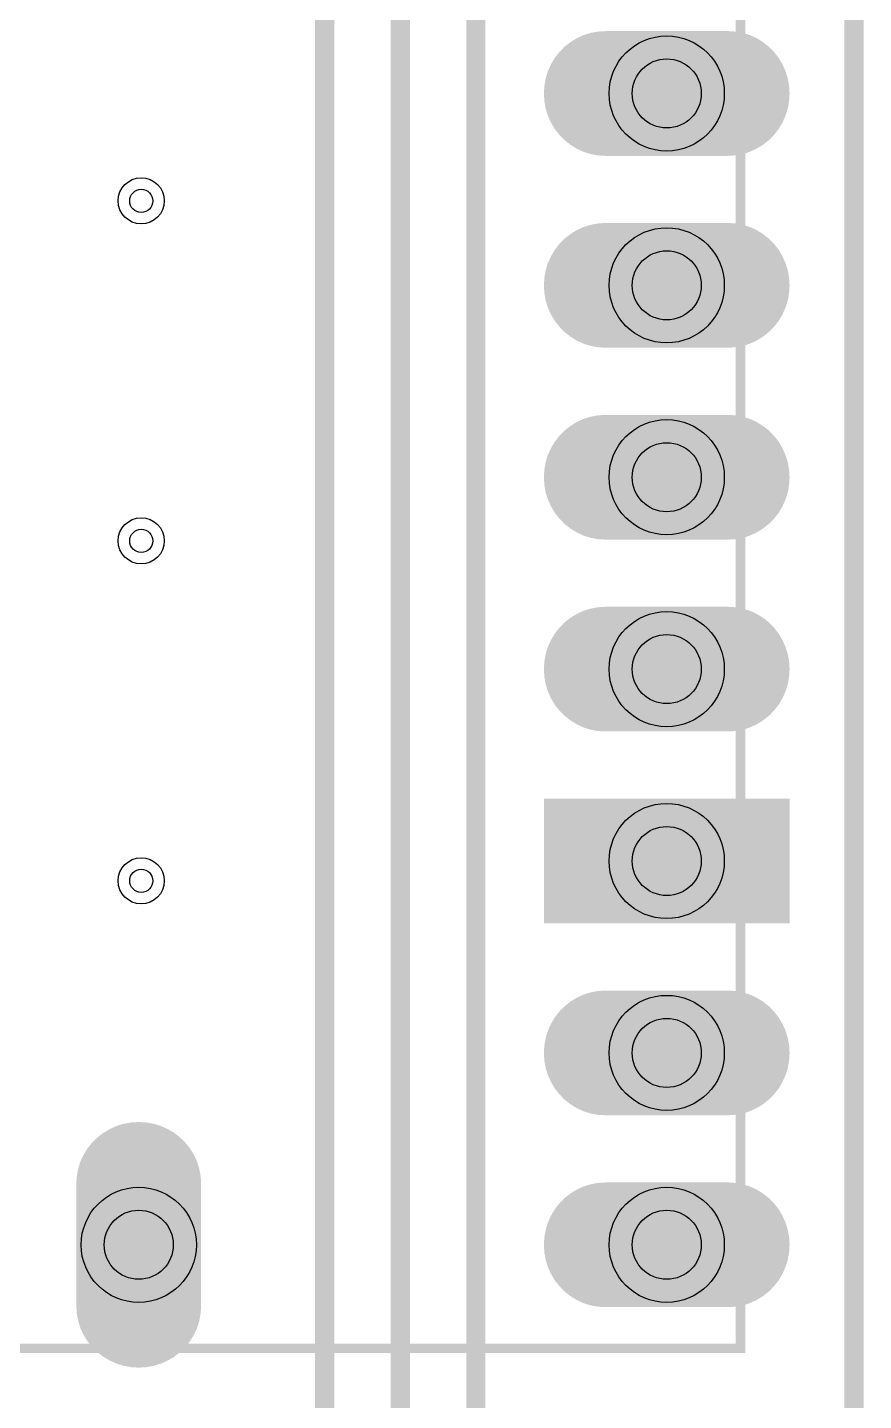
# Model space of a CAD drawing. Header units: millimetres. Extents: x -2 to 26, y -1 to 107.
# Drawn here: x 13.07 to 24.13, y 22.31 to 40.48 of the extents above; entities that cross this region are included whole.
import ezdxf

# ---------------------------------------------------------------- set-up
doc = ezdxf.new("R2010")
doc.units = ezdxf.units.MM
for name, color, linetype, true_color in [('BoardOutLine', 7, 'Continuous', 0xff00ff), ('BottomSolderMaskLayer', 7, 'Continuous', 0xaa00ff), ('Hole', 7, 'Continuous', 0x222222), ('Multi-Layer', 7, 'Continuous', 0xc0c0c0), ('TopLayer', 7, 'Continuous', 0xff0000), ('TopPasteMaskLayer', 7, 'Continuous', 0x808080), ('TopSilkLayer', 7, 'Continuous', 0xffcc00), ('TopSolderMaskLayer', 7, 'Continuous', 0x800080)]:
    doc.layers.add(name, color=color, linetype=linetype, true_color=true_color)

msp = doc.modelspace()

# ---------------------------------------------------------------- hatches: boundary and pattern name
at = {"layer": 'BottomSolderMaskLayer'}
for points in [[(20.762, 39.609, 1), (22.286, 39.609, 1)], [(20.762, 37.069, 1), (22.286, 37.069, 1)], [(20.762, 34.529, 1), (22.286, 34.529, 1)], [(20.762, 31.989, 1), (22.286, 31.989, 1)], [(20.762, 29.449, 1), (22.286, 29.449, 1)], [(20.762, 26.909, 1), (22.286, 26.909, 1)], [(13.777, 24.369, 1), (15.301, 24.369, 1)], [(20.762, 24.369, 1), (22.286, 24.369, 1)]]:
    msp.add_hatch(color=256, dxfattribs=at).paths.add_polyline_path(points)
at = {"layer": 'Multi-Layer'}
for points in [[(20.762, 39.609, 1), (22.286, 39.609, 1)], [(20.762, 37.069, 1), (22.286, 37.069, 1)], [(20.762, 34.529, 1), (22.286, 34.529, 1)], [(20.762, 31.989, 1), (22.286, 31.989, 1)], [(20.762, 29.449, 1), (22.286, 29.449, 1)], [(20.762, 26.909, 1), (22.286, 26.909, 1)], [(13.777, 24.369, 1), (15.301, 24.369, 1)], [(20.762, 24.369, 1), (22.286, 24.369, 1)]]:
    msp.add_hatch(color=256, dxfattribs=at).paths.add_polyline_path(points)
at = {"layer": 'TopLayer'}
for points in [[(20.724, 38.809), (20.628, 38.815), (20.533, 38.832), (20.44, 38.861), (20.352, 38.9), (20.269, 38.95), (20.194, 39.01), (20.125, 39.078), (20.066, 39.154), (20.015, 39.237), (19.976, 39.325), (19.947, 39.417), (19.93, 39.512), (19.924, 39.609), (19.924, 39.609), (19.93, 39.705), (19.947, 39.8), (19.976, 39.893), (20.015, 39.981), (20.066, 40.063), (20.125, 40.139), (20.194, 40.208), (20.269, 40.267), (20.352, 40.317), (20.44, 40.357), (20.533, 40.386), (20.628, 40.403), (20.724, 40.409), (22.324, 40.409), (22.42, 40.403), (22.515, 40.386), (22.608, 40.357), (22.696, 40.317), (22.779, 40.267), (22.854, 40.208), (22.923, 40.139), (22.982, 40.063), (23.032, 39.981), (23.072, 39.893), (23.101, 39.8), (23.118, 39.705), (23.124, 39.609), (23.124, 39.609), (23.118, 39.512), (23.101, 39.417), (23.072, 39.325), (23.032, 39.237), (22.982, 39.154), (22.923, 39.078), (22.854, 39.01), (22.779, 38.95), (22.696, 38.9), (22.608, 38.861), (22.515, 38.832), (22.42, 38.815), (22.324, 38.809)], [(20.724, 36.269), (20.628, 36.275), (20.533, 36.292), (20.44, 36.321), (20.352, 36.36), (20.269, 36.41), (20.194, 36.47), (20.125, 36.538), (20.066, 36.614), (20.015, 36.697), (19.976, 36.785), (19.947, 36.877), (19.93, 36.972), (19.924, 37.069), (19.924, 37.069), (19.93, 37.165), (19.947, 37.26), (19.976, 37.353), (20.015, 37.441), (20.066, 37.523), (20.125, 37.599), (20.194, 37.668), (20.269, 37.727), (20.352, 37.777), (20.44, 37.817), (20.533, 37.846), (20.628, 37.863), (20.724, 37.869), (22.324, 37.869), (22.42, 37.863), (22.515, 37.846), (22.608, 37.817), (22.696, 37.777), (22.779, 37.727), (22.854, 37.668), (22.923, 37.599), (22.982, 37.523), (23.032, 37.441), (23.072, 37.353), (23.101, 37.26), (23.118, 37.165), (23.124, 37.069), (23.124, 37.069), (23.118, 36.972), (23.101, 36.877), (23.072, 36.785), (23.032, 36.697), (22.982, 36.614), (22.923, 36.538), (22.854, 36.47), (22.779, 36.41), (22.696, 36.36), (22.608, 36.321), (22.515, 36.292), (22.42, 36.275), (22.324, 36.269)], [(20.724, 33.729), (20.628, 33.735), (20.533, 33.752), (20.44, 33.781), (20.352, 33.82), (20.269, 33.87), (20.194, 33.93), (20.125, 33.998), (20.066, 34.074), (20.015, 34.157), (19.976, 34.245), (19.947, 34.337), (19.93, 34.432), (19.924, 34.529), (19.924, 34.529), (19.93, 34.625), (19.947, 34.72), (19.976, 34.813), (20.015, 34.901), (20.066, 34.983), (20.125, 35.059), (20.194, 35.128), (20.269, 35.187), (20.352, 35.237), (20.44, 35.277), (20.533, 35.306), (20.628, 35.323), (20.724, 35.329), (22.324, 35.329), (22.42, 35.323), (22.515, 35.306), (22.608, 35.277), (22.696, 35.237), (22.779, 35.187), (22.854, 35.128), (22.923, 35.059), (22.982, 34.983), (23.032, 34.901), (23.072, 34.813), (23.101, 34.72), (23.118, 34.625), (23.124, 34.529), (23.124, 34.529), (23.118, 34.432), (23.101, 34.337), (23.072, 34.245), (23.032, 34.157), (22.982, 34.074), (22.923, 33.998), (22.854, 33.93), (22.779, 33.87), (22.696, 33.82), (22.608, 33.781), (22.515, 33.752), (22.42, 33.735), (22.324, 33.729)], [(20.724, 31.189), (20.628, 31.195), (20.533, 31.212), (20.44, 31.241), (20.352, 31.28), (20.269, 31.33), (20.194, 31.39), (20.125, 31.458), (20.066, 31.534), (20.015, 31.617), (19.976, 31.705), (19.947, 31.797), (19.93, 31.892), (19.924, 31.989), (19.924, 31.989), (19.93, 32.085), (19.947, 32.18), (19.976, 32.273), (20.015, 32.361), (20.066, 32.443), (20.125, 32.519), (20.194, 32.588), (20.269, 32.647), (20.352, 32.697), (20.44, 32.737), (20.533, 32.766), (20.628, 32.783), (20.724, 32.789), (22.324, 32.789), (22.42, 32.783), (22.515, 32.766), (22.608, 32.737), (22.696, 32.697), (22.779, 32.647), (22.854, 32.588), (22.923, 32.519), (22.982, 32.443), (23.032, 32.361), (23.072, 32.273), (23.101, 32.18), (23.118, 32.085), (23.124, 31.989), (23.124, 31.989), (23.118, 31.892), (23.101, 31.797), (23.072, 31.705), (23.032, 31.617), (22.982, 31.534), (22.923, 31.458), (22.854, 31.39), (22.779, 31.33), (22.696, 31.28), (22.608, 31.241), (22.515, 31.212), (22.42, 31.195), (22.324, 31.189)], [(19.924, 28.649), (19.924, 30.249), (23.124, 30.249), (23.124, 28.649)], [(20.724, 26.109), (20.628, 26.115), (20.533, 26.132), (20.44, 26.161), (20.352, 26.2), (20.269, 26.25), (20.194, 26.31), (20.125, 26.378), (20.066, 26.454), (20.015, 26.537), (19.976, 26.625), (19.947, 26.717), (19.93, 26.813), (19.924, 26.909), (19.924, 26.909), (19.93, 27.005), (19.947, 27.1), (19.976, 27.193), (20.015, 27.281), (20.066, 27.363), (20.125, 27.439), (20.194, 27.508), (20.269, 27.567), (20.352, 27.617), (20.44, 27.657), (20.533, 27.686), (20.628, 27.703), (20.724, 27.709), (22.324, 27.709), (22.42, 27.703), (22.515, 27.686), (22.608, 27.657), (22.696, 27.617), (22.779, 27.567), (22.854, 27.508), (22.923, 27.439), (22.982, 27.363), (23.032, 27.281), (23.072, 27.193), (23.101, 27.1), (23.118, 27.005), (23.124, 26.909), (23.124, 26.909), (23.118, 26.813), (23.101, 26.717), (23.072, 26.625), (23.032, 26.537), (22.982, 26.454), (22.923, 26.378), (22.854, 26.31), (22.779, 26.25), (22.696, 26.2), (22.608, 26.161), (22.515, 26.132), (22.42, 26.115), (22.324, 26.109)], [(13.739, 25.169), (13.745, 25.265), (13.762, 25.36), (13.791, 25.453), (13.831, 25.541), (13.881, 25.623), (13.94, 25.699), (14.008, 25.768), (14.085, 25.827), (14.167, 25.877), (14.255, 25.917), (14.347, 25.946), (14.442, 25.963), (14.539, 25.969), (14.539, 25.969), (14.636, 25.963), (14.731, 25.946), (14.823, 25.917), (14.911, 25.877), (14.993, 25.827), (15.07, 25.768), (15.138, 25.699), (15.197, 25.623), (15.247, 25.541), (15.287, 25.453), (15.316, 25.36), (15.333, 25.265), (15.339, 25.169), (15.339, 23.569), (15.333, 23.472), (15.316, 23.377), (15.287, 23.285), (15.247, 23.197), (15.197, 23.114), (15.138, 23.038), (15.07, 22.97), (14.993, 22.911), (14.911, 22.861), (14.823, 22.821), (14.731, 22.792), (14.636, 22.775), (14.539, 22.769), (14.539, 22.769), (14.442, 22.775), (14.347, 22.792), (14.255, 22.821), (14.167, 22.861), (14.085, 22.911), (14.008, 22.97), (13.94, 23.038), (13.881, 23.114), (13.831, 23.197), (13.791, 23.285), (13.762, 23.377), (13.745, 23.472), (13.739, 23.569)], [(20.724, 23.569), (20.628, 23.575), (20.533, 23.592), (20.44, 23.621), (20.352, 23.66), (20.269, 23.71), (20.194, 23.77), (20.125, 23.838), (20.066, 23.914), (20.015, 23.997), (19.976, 24.085), (19.947, 24.177), (19.93, 24.273), (19.924, 24.369), (19.924, 24.369), (19.93, 24.465), (19.947, 24.56), (19.976, 24.653), (20.015, 24.741), (20.066, 24.823), (20.125, 24.899), (20.194, 24.968), (20.269, 25.027), (20.352, 25.077), (20.44, 25.117), (20.533, 25.146), (20.628, 25.163), (20.724, 25.169), (22.324, 25.169), (22.42, 25.163), (22.515, 25.146), (22.608, 25.117), (22.696, 25.077), (22.779, 25.027), (22.854, 24.968), (22.923, 24.899), (22.982, 24.823), (23.032, 24.741), (23.072, 24.653), (23.101, 24.56), (23.118, 24.465), (23.124, 24.369), (23.124, 24.369), (23.118, 24.273), (23.101, 24.177), (23.072, 24.085), (23.032, 23.997), (22.982, 23.914), (22.923, 23.838), (22.854, 23.77), (22.779, 23.71), (22.696, 23.66), (22.608, 23.621), (22.515, 23.592), (22.42, 23.575), (22.324, 23.569)]]:
    msp.add_hatch(color=256, dxfattribs=at).paths.add_polyline_path(points)
at = {"layer": 'TopPasteMaskLayer'}
for points in [[(20.724, 38.809), (20.628, 38.815), (20.533, 38.832), (20.44, 38.861), (20.352, 38.9), (20.269, 38.95), (20.194, 39.01), (20.125, 39.078), (20.066, 39.154), (20.015, 39.237), (19.976, 39.325), (19.947, 39.417), (19.93, 39.512), (19.924, 39.609), (19.924, 39.609), (19.93, 39.705), (19.947, 39.8), (19.976, 39.893), (20.015, 39.981), (20.066, 40.063), (20.125, 40.139), (20.194, 40.208), (20.269, 40.267), (20.352, 40.317), (20.44, 40.357), (20.533, 40.386), (20.628, 40.403), (20.724, 40.409), (22.324, 40.409), (22.42, 40.403), (22.515, 40.386), (22.608, 40.357), (22.696, 40.317), (22.779, 40.267), (22.854, 40.208), (22.923, 40.139), (22.982, 40.063), (23.032, 39.981), (23.072, 39.893), (23.101, 39.8), (23.118, 39.705), (23.124, 39.609), (23.124, 39.609), (23.118, 39.512), (23.101, 39.417), (23.072, 39.325), (23.032, 39.237), (22.982, 39.154), (22.923, 39.078), (22.854, 39.01), (22.779, 38.95), (22.696, 38.9), (22.608, 38.861), (22.515, 38.832), (22.42, 38.815), (22.324, 38.809)], [(20.724, 36.269), (20.628, 36.275), (20.533, 36.292), (20.44, 36.321), (20.352, 36.36), (20.269, 36.41), (20.194, 36.47), (20.125, 36.538), (20.066, 36.614), (20.015, 36.697), (19.976, 36.785), (19.947, 36.877), (19.93, 36.972), (19.924, 37.069), (19.924, 37.069), (19.93, 37.165), (19.947, 37.26), (19.976, 37.353), (20.015, 37.441), (20.066, 37.523), (20.125, 37.599), (20.194, 37.668), (20.269, 37.727), (20.352, 37.777), (20.44, 37.817), (20.533, 37.846), (20.628, 37.863), (20.724, 37.869), (22.324, 37.869), (22.42, 37.863), (22.515, 37.846), (22.608, 37.817), (22.696, 37.777), (22.779, 37.727), (22.854, 37.668), (22.923, 37.599), (22.982, 37.523), (23.032, 37.441), (23.072, 37.353), (23.101, 37.26), (23.118, 37.165), (23.124, 37.069), (23.124, 37.069), (23.118, 36.972), (23.101, 36.877), (23.072, 36.785), (23.032, 36.697), (22.982, 36.614), (22.923, 36.538), (22.854, 36.47), (22.779, 36.41), (22.696, 36.36), (22.608, 36.321), (22.515, 36.292), (22.42, 36.275), (22.324, 36.269)], [(20.724, 33.729), (20.628, 33.735), (20.533, 33.752), (20.44, 33.781), (20.352, 33.82), (20.269, 33.87), (20.194, 33.93), (20.125, 33.998), (20.066, 34.074), (20.015, 34.157), (19.976, 34.245), (19.947, 34.337), (19.93, 34.432), (19.924, 34.529), (19.924, 34.529), (19.93, 34.625), (19.947, 34.72), (19.976, 34.813), (20.015, 34.901), (20.066, 34.983), (20.125, 35.059), (20.194, 35.128), (20.269, 35.187), (20.352, 35.237), (20.44, 35.277), (20.533, 35.306), (20.628, 35.323), (20.724, 35.329), (22.324, 35.329), (22.42, 35.323), (22.515, 35.306), (22.608, 35.277), (22.696, 35.237), (22.779, 35.187), (22.854, 35.128), (22.923, 35.059), (22.982, 34.983), (23.032, 34.901), (23.072, 34.813), (23.101, 34.72), (23.118, 34.625), (23.124, 34.529), (23.124, 34.529), (23.118, 34.432), (23.101, 34.337), (23.072, 34.245), (23.032, 34.157), (22.982, 34.074), (22.923, 33.998), (22.854, 33.93), (22.779, 33.87), (22.696, 33.82), (22.608, 33.781), (22.515, 33.752), (22.42, 33.735), (22.324, 33.729)], [(20.724, 31.189), (20.628, 31.195), (20.533, 31.212), (20.44, 31.241), (20.352, 31.28), (20.269, 31.33), (20.194, 31.39), (20.125, 31.458), (20.066, 31.534), (20.015, 31.617), (19.976, 31.705), (19.947, 31.797), (19.93, 31.892), (19.924, 31.989), (19.924, 31.989), (19.93, 32.085), (19.947, 32.18), (19.976, 32.273), (20.015, 32.361), (20.066, 32.443), (20.125, 32.519), (20.194, 32.588), (20.269, 32.647), (20.352, 32.697), (20.44, 32.737), (20.533, 32.766), (20.628, 32.783), (20.724, 32.789), (22.324, 32.789), (22.42, 32.783), (22.515, 32.766), (22.608, 32.737), (22.696, 32.697), (22.779, 32.647), (22.854, 32.588), (22.923, 32.519), (22.982, 32.443), (23.032, 32.361), (23.072, 32.273), (23.101, 32.18), (23.118, 32.085), (23.124, 31.989), (23.124, 31.989), (23.118, 31.892), (23.101, 31.797), (23.072, 31.705), (23.032, 31.617), (22.982, 31.534), (22.923, 31.458), (22.854, 31.39), (22.779, 31.33), (22.696, 31.28), (22.608, 31.241), (22.515, 31.212), (22.42, 31.195), (22.324, 31.189)], [(19.924, 28.649), (19.924, 30.249), (23.124, 30.249), (23.124, 28.649)], [(20.724, 26.109), (20.628, 26.115), (20.533, 26.132), (20.44, 26.161), (20.352, 26.2), (20.269, 26.25), (20.194, 26.31), (20.125, 26.378), (20.066, 26.454), (20.015, 26.537), (19.976, 26.625), (19.947, 26.717), (19.93, 26.813), (19.924, 26.909), (19.924, 26.909), (19.93, 27.005), (19.947, 27.1), (19.976, 27.193), (20.015, 27.281), (20.066, 27.363), (20.125, 27.439), (20.194, 27.508), (20.269, 27.567), (20.352, 27.617), (20.44, 27.657), (20.533, 27.686), (20.628, 27.703), (20.724, 27.709), (22.324, 27.709), (22.42, 27.703), (22.515, 27.686), (22.608, 27.657), (22.696, 27.617), (22.779, 27.567), (22.854, 27.508), (22.923, 27.439), (22.982, 27.363), (23.032, 27.281), (23.072, 27.193), (23.101, 27.1), (23.118, 27.005), (23.124, 26.909), (23.124, 26.909), (23.118, 26.813), (23.101, 26.717), (23.072, 26.625), (23.032, 26.537), (22.982, 26.454), (22.923, 26.378), (22.854, 26.31), (22.779, 26.25), (22.696, 26.2), (22.608, 26.161), (22.515, 26.132), (22.42, 26.115), (22.324, 26.109)], [(13.739, 25.169), (13.745, 25.265), (13.762, 25.36), (13.791, 25.453), (13.831, 25.541), (13.881, 25.623), (13.94, 25.699), (14.008, 25.768), (14.085, 25.827), (14.167, 25.877), (14.255, 25.917), (14.347, 25.946), (14.442, 25.963), (14.539, 25.969), (14.539, 25.969), (14.636, 25.963), (14.731, 25.946), (14.823, 25.917), (14.911, 25.877), (14.993, 25.827), (15.07, 25.768), (15.138, 25.699), (15.197, 25.623), (15.247, 25.541), (15.287, 25.453), (15.316, 25.36), (15.333, 25.265), (15.339, 25.169), (15.339, 23.569), (15.333, 23.472), (15.316, 23.377), (15.287, 23.285), (15.247, 23.197), (15.197, 23.114), (15.138, 23.038), (15.07, 22.97), (14.993, 22.911), (14.911, 22.861), (14.823, 22.821), (14.731, 22.792), (14.636, 22.775), (14.539, 22.769), (14.539, 22.769), (14.442, 22.775), (14.347, 22.792), (14.255, 22.821), (14.167, 22.861), (14.085, 22.911), (14.008, 22.97), (13.94, 23.038), (13.881, 23.114), (13.831, 23.197), (13.791, 23.285), (13.762, 23.377), (13.745, 23.472), (13.739, 23.569)], [(20.724, 23.569), (20.628, 23.575), (20.533, 23.592), (20.44, 23.621), (20.352, 23.66), (20.269, 23.71), (20.194, 23.77), (20.125, 23.838), (20.066, 23.914), (20.015, 23.997), (19.976, 24.085), (19.947, 24.177), (19.93, 24.273), (19.924, 24.369), (19.924, 24.369), (19.93, 24.465), (19.947, 24.56), (19.976, 24.653), (20.015, 24.741), (20.066, 24.823), (20.125, 24.899), (20.194, 24.968), (20.269, 25.027), (20.352, 25.077), (20.44, 25.117), (20.533, 25.146), (20.628, 25.163), (20.724, 25.169), (22.324, 25.169), (22.42, 25.163), (22.515, 25.146), (22.608, 25.117), (22.696, 25.077), (22.779, 25.027), (22.854, 24.968), (22.923, 24.899), (22.982, 24.823), (23.032, 24.741), (23.072, 24.653), (23.101, 24.56), (23.118, 24.465), (23.124, 24.369), (23.124, 24.369), (23.118, 24.273), (23.101, 24.177), (23.072, 24.085), (23.032, 23.997), (22.982, 23.914), (22.923, 23.838), (22.854, 23.77), (22.779, 23.71), (22.696, 23.66), (22.608, 23.621), (22.515, 23.592), (22.42, 23.575), (22.324, 23.569)]]:
    msp.add_hatch(color=256, dxfattribs=at).paths.add_polyline_path(points)
at = {"layer": 'TopSolderMaskLayer'}
for points in [[(20.711, 38.783), (20.613, 38.789), (20.517, 38.807), (20.423, 38.837), (20.334, 38.878), (20.25, 38.93), (20.172, 38.991), (20.103, 39.061), (20.042, 39.14), (19.992, 39.225), (19.951, 39.316), (19.922, 39.411), (19.905, 39.509), (19.899, 39.609), (19.899, 39.609), (19.905, 39.708), (19.922, 39.806), (19.951, 39.902), (19.992, 39.993), (20.042, 40.078), (20.103, 40.156), (20.172, 40.227), (20.25, 40.288), (20.334, 40.34), (20.423, 40.381), (20.517, 40.41), (20.613, 40.428), (20.711, 40.434), (22.337, 40.434), (22.435, 40.428), (22.531, 40.41), (22.625, 40.381), (22.714, 40.34), (22.798, 40.288), (22.876, 40.227), (22.945, 40.156), (23.006, 40.078), (23.056, 39.993), (23.096, 39.902), (23.126, 39.806), (23.143, 39.708), (23.149, 39.609), (23.149, 39.609), (23.143, 39.509), (23.126, 39.411), (23.096, 39.316), (23.056, 39.225), (23.006, 39.14), (22.945, 39.061), (22.876, 38.991), (22.798, 38.93), (22.714, 38.878), (22.625, 38.837), (22.531, 38.807), (22.435, 38.789), (22.337, 38.783)], [(20.762, 39.609, 1), (22.286, 39.609, 1)], [(20.711, 36.243), (20.613, 36.249), (20.517, 36.267), (20.423, 36.297), (20.334, 36.338), (20.25, 36.39), (20.172, 36.451), (20.103, 36.522), (20.042, 36.6), (19.992, 36.685), (19.951, 36.776), (19.922, 36.871), (19.905, 36.969), (19.899, 37.069), (19.899, 37.069), (19.905, 37.168), (19.922, 37.266), (19.951, 37.362), (19.992, 37.452), (20.042, 37.538), (20.103, 37.616), (20.172, 37.687), (20.25, 37.748), (20.334, 37.8), (20.423, 37.841), (20.517, 37.87), (20.613, 37.888), (20.711, 37.894), (22.337, 37.894), (22.435, 37.888), (22.531, 37.87), (22.625, 37.841), (22.714, 37.8), (22.798, 37.748), (22.876, 37.687), (22.945, 37.616), (23.006, 37.538), (23.056, 37.452), (23.096, 37.362), (23.126, 37.266), (23.143, 37.168), (23.149, 37.069), (23.149, 37.069), (23.143, 36.969), (23.126, 36.871), (23.096, 36.776), (23.056, 36.685), (23.006, 36.6), (22.945, 36.522), (22.876, 36.451), (22.798, 36.39), (22.714, 36.338), (22.625, 36.297), (22.531, 36.267), (22.435, 36.249), (22.337, 36.243)], [(20.762, 37.069, 1), (22.286, 37.069, 1)], [(20.711, 33.704), (20.613, 33.709), (20.517, 33.727), (20.423, 33.757), (20.334, 33.798), (20.25, 33.85), (20.172, 33.911), (20.103, 33.982), (20.042, 34.06), (19.992, 34.145), (19.951, 34.236), (19.922, 34.331), (19.905, 34.429), (19.899, 34.529), (19.899, 34.529), (19.905, 34.628), (19.922, 34.726), (19.951, 34.822), (19.992, 34.912), (20.042, 34.998), (20.103, 35.076), (20.172, 35.147), (20.25, 35.208), (20.334, 35.26), (20.423, 35.301), (20.517, 35.33), (20.613, 35.348), (20.711, 35.354), (22.337, 35.354), (22.435, 35.348), (22.531, 35.33), (22.625, 35.301), (22.714, 35.26), (22.798, 35.208), (22.876, 35.147), (22.945, 35.076), (23.006, 34.998), (23.056, 34.912), (23.096, 34.822), (23.126, 34.726), (23.143, 34.628), (23.149, 34.529), (23.149, 34.529), (23.143, 34.429), (23.126, 34.331), (23.096, 34.236), (23.056, 34.145), (23.006, 34.06), (22.945, 33.982), (22.876, 33.911), (22.798, 33.85), (22.714, 33.798), (22.625, 33.757), (22.531, 33.727), (22.435, 33.709), (22.337, 33.704)], [(20.762, 34.529, 1), (22.286, 34.529, 1)], [(20.711, 31.164), (20.613, 31.169), (20.517, 31.187), (20.423, 31.217), (20.334, 31.258), (20.25, 31.31), (20.172, 31.371), (20.103, 31.442), (20.042, 31.52), (19.992, 31.605), (19.951, 31.696), (19.922, 31.791), (19.905, 31.889), (19.899, 31.989), (19.899, 31.989), (19.905, 32.088), (19.922, 32.186), (19.951, 32.282), (19.992, 32.372), (20.042, 32.458), (20.103, 32.536), (20.172, 32.607), (20.25, 32.668), (20.334, 32.72), (20.423, 32.761), (20.517, 32.79), (20.613, 32.808), (20.711, 32.814), (22.337, 32.814), (22.435, 32.808), (22.531, 32.79), (22.625, 32.761), (22.714, 32.72), (22.798, 32.668), (22.876, 32.607), (22.945, 32.536), (23.006, 32.458), (23.056, 32.372), (23.096, 32.282), (23.126, 32.186), (23.143, 32.088), (23.149, 31.989), (23.149, 31.989), (23.143, 31.889), (23.126, 31.791), (23.096, 31.696), (23.056, 31.605), (23.006, 31.52), (22.945, 31.442), (22.876, 31.371), (22.798, 31.31), (22.714, 31.258), (22.625, 31.217), (22.531, 31.187), (22.435, 31.169), (22.337, 31.164)], [(20.762, 31.989, 1), (22.286, 31.989, 1)], [(19.899, 28.624), (19.899, 30.274), (23.149, 30.274), (23.149, 28.624)], [(20.762, 29.449, 1), (22.286, 29.449, 1)], [(20.711, 26.084), (20.613, 26.09), (20.517, 26.107), (20.423, 26.137), (20.334, 26.178), (20.25, 26.23), (20.172, 26.291), (20.103, 26.362), (20.042, 26.44), (19.992, 26.525), (19.951, 26.616), (19.922, 26.711), (19.905, 26.809), (19.899, 26.909), (19.899, 26.909), (19.905, 27.008), (19.922, 27.106), (19.951, 27.202), (19.992, 27.292), (20.042, 27.378), (20.103, 27.456), (20.172, 27.527), (20.25, 27.588), (20.334, 27.64), (20.423, 27.681), (20.517, 27.71), (20.613, 27.728), (20.711, 27.734), (22.337, 27.734), (22.435, 27.728), (22.531, 27.71), (22.625, 27.681), (22.714, 27.64), (22.798, 27.588), (22.876, 27.527), (22.945, 27.456), (23.006, 27.378), (23.056, 27.292), (23.096, 27.202), (23.126, 27.106), (23.143, 27.008), (23.149, 26.909), (23.149, 26.909), (23.143, 26.809), (23.126, 26.711), (23.096, 26.616), (23.056, 26.525), (23.006, 26.44), (22.945, 26.362), (22.876, 26.291), (22.798, 26.23), (22.714, 26.178), (22.625, 26.137), (22.531, 26.107), (22.435, 26.09), (22.337, 26.084)], [(20.762, 26.909, 1), (22.286, 26.909, 1)], [(13.713, 25.182), (13.72, 25.279), (13.738, 25.376), (13.767, 25.47), (13.808, 25.559), (13.86, 25.643), (13.921, 25.72), (13.992, 25.79), (14.07, 25.85), (14.155, 25.901), (14.246, 25.942), (14.341, 25.971), (14.439, 25.988), (14.539, 25.994), (14.539, 25.994), (14.639, 25.988), (14.737, 25.971), (14.832, 25.942), (14.923, 25.901), (15.008, 25.85), (15.086, 25.79), (15.157, 25.72), (15.218, 25.643), (15.27, 25.559), (15.311, 25.47), (15.34, 25.376), (15.358, 25.279), (15.364, 25.182), (15.364, 23.556), (15.358, 23.458), (15.34, 23.362), (15.311, 23.268), (15.27, 23.179), (15.218, 23.094), (15.157, 23.017), (15.086, 22.948), (15.008, 22.887), (14.923, 22.837), (14.832, 22.796), (14.737, 22.767), (14.639, 22.749), (14.539, 22.743), (14.539, 22.743), (14.439, 22.749), (14.341, 22.767), (14.246, 22.796), (14.155, 22.837), (14.07, 22.887), (13.992, 22.948), (13.921, 23.017), (13.86, 23.094), (13.808, 23.179), (13.767, 23.268), (13.738, 23.362), (13.72, 23.458), (13.713, 23.556)], [(13.777, 24.369, 1), (15.301, 24.369, 1)], [(20.711, 23.544), (20.613, 23.55), (20.517, 23.567), (20.423, 23.597), (20.334, 23.638), (20.25, 23.69), (20.172, 23.751), (20.103, 23.822), (20.042, 23.9), (19.992, 23.985), (19.951, 24.076), (19.922, 24.171), (19.905, 24.269), (19.899, 24.369), (19.899, 24.369), (19.905, 24.468), (19.922, 24.566), (19.951, 24.662), (19.992, 24.752), (20.042, 24.838), (20.103, 24.916), (20.172, 24.987), (20.25, 25.048), (20.334, 25.1), (20.423, 25.141), (20.517, 25.17), (20.613, 25.188), (20.711, 25.194), (22.337, 25.194), (22.435, 25.188), (22.531, 25.17), (22.625, 25.141), (22.714, 25.1), (22.798, 25.048), (22.876, 24.987), (22.945, 24.916), (23.006, 24.838), (23.056, 24.752), (23.096, 24.662), (23.126, 24.566), (23.143, 24.468), (23.149, 24.369), (23.149, 24.369), (23.143, 24.269), (23.126, 24.171), (23.096, 24.076), (23.056, 23.985), (23.006, 23.9), (22.945, 23.822), (22.876, 23.751), (22.798, 23.69), (22.714, 23.638), (22.625, 23.597), (22.531, 23.567), (22.435, 23.55), (22.337, 23.544)], [(20.762, 24.369, 1), (22.286, 24.369, 1)]]:
    msp.add_hatch(color=256, dxfattribs=at).paths.add_polyline_path(points)

# ---------------------------------------------------------------- linework, layer by layer
at = {"layer": 'BoardOutLine', "const_width": 0.254}
msp.add_lwpolyline([(24, 72), (24.001, 1.999)], dxfattribs=at)
at = {"layer": 'BottomSolderMaskLayer'}
for centre, radius in [((21.524, 39.609), 0.762), ((21.524, 39.609), 0.457), ((21.524, 37.069), 0.762), ((21.524, 37.069), 0.457), ((21.524, 34.529), 0.762), ((21.524, 34.529), 0.457), ((21.524, 31.989), 0.762), ((21.524, 31.989), 0.457), ((21.524, 29.449), 0.762), ((21.524, 29.449), 0.457), ((21.524, 26.909), 0.762), ((21.524, 26.909), 0.457), ((14.539, 24.369), 0.762), ((21.524, 24.369), 0.762), ((14.539, 24.369), 0.457), ((21.524, 24.369), 0.457)]:
    msp.add_circle(centre, radius, dxfattribs=at)
at = {"layer": 'Hole'}
for centre in [(14.572, 38.187), (14.572, 33.687), (14.572, 29.187)]:
    msp.add_circle(centre, 0.153, dxfattribs=at)
at = {"layer": 'Multi-Layer'}
for centre, radius in [((21.524, 39.609), 0.762), ((21.524, 39.609), 0.457), ((14.572, 38.187), 0.305), ((21.524, 37.069), 0.762), ((21.524, 37.069), 0.457), ((21.524, 34.529), 0.762), ((21.524, 34.529), 0.457), ((14.572, 33.687), 0.305), ((21.524, 31.989), 0.762), ((21.524, 31.989), 0.457), ((21.524, 29.449), 0.762), ((21.524, 29.449), 0.457), ((14.572, 29.187), 0.305), ((21.524, 26.909), 0.762), ((21.524, 26.909), 0.457), ((14.539, 24.369), 0.762), ((21.524, 24.369), 0.762), ((14.539, 24.369), 0.457), ((21.524, 24.369), 0.457)]:
    msp.add_circle(centre, radius, dxfattribs=at)
at = {"layer": 'TopLayer', "const_width": 0.254}
for points in [[(17, 13.024), (17, 54.75), (19.639, 57.389), (21.524, 57.389)], [(13.5, 10.747), (16.749, 10.747), (18.001, 11.999), (18, 50.5)], [(21.524, 49.769), (19.769, 49.769), (18.999, 48.999), (18.999, 21.25)]]:
    msp.add_lwpolyline(points, dxfattribs=at)
at = {"layer": 'TopSilkLayer', "const_width": 0.127}
msp.add_lwpolyline([(1.499, 73.999), (7.999, 73.999), (15.999, 73.999), (22.499, 73.999), (22.499, 22.999), (1.499, 22.999), (1.499, 73.999)], close=True, dxfattribs=at)
at = {"layer": 'TopSolderMaskLayer'}
for centre, radius in [((21.524, 39.609), 0.762), ((21.524, 39.609), 0.457), ((21.524, 37.069), 0.762), ((21.524, 37.069), 0.457), ((21.524, 34.529), 0.762), ((21.524, 34.529), 0.457), ((21.524, 31.989), 0.762), ((21.524, 31.989), 0.457), ((21.524, 29.449), 0.762), ((21.524, 29.449), 0.457), ((21.524, 26.909), 0.762), ((21.524, 26.909), 0.457), ((14.539, 24.369), 0.762), ((21.524, 24.369), 0.762), ((14.539, 24.369), 0.457), ((21.524, 24.369), 0.457)]:
    msp.add_circle(centre, radius, dxfattribs=at)

doc.saveas('drawing.dxf')
